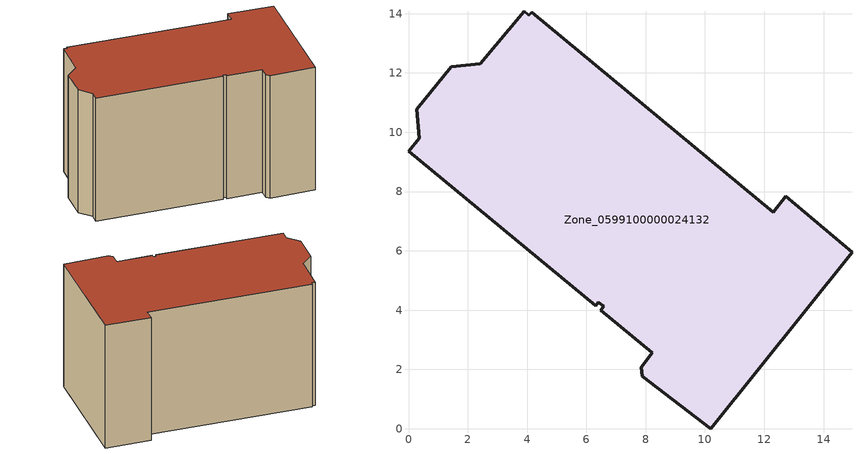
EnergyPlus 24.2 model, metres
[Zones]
Zone_0599100000024132
 floor ground (C_G): 4.16,14.04 12.3,7.3 12.72,7.85 14.96,5.95 10.2,0 7.89,1.78 7.85,2.07 8.23,2.56 6.48,4 6.58,4.12 6.41,4.26 6.31,4.14 0,9.36 0.36,9.79 0.27,10.78 1.44,12.21 2.42,12.3 3.9,14.08 4.05,13.95 z0
 wall outside (C_F): 1.44,12.21 0.27,10.78 0.36,9.79 0,9.36 6.31,4.14 6.41,4.26 6.58,4.12 6.48,4 8.23,2.56 7.85,2.07 7.89,1.78 10.2,0 14.96,5.95 12.72,7.85 12.3,7.3 4.16,14.04 4.05,13.95 3.9,14.08 2.42,12.3 1.44,12.21 z0:8.72
 roof outside (C_R): 6.41,4.26 6.58,4.12 6.48,4 8.23,2.56 7.85,2.07 7.89,1.78 10.2,0 14.96,5.95 12.72,7.85 12.3,7.3 4.16,14.04 4.05,13.95 3.9,14.08 2.42,12.3 1.44,12.21 0.27,10.78 0.36,9.79 0,9.36 6.31,4.14 z8.72
[BUILDING]
Pand.0599100000024132: North Axis=0; Terrain=City; Loads Convergence Tolerance Value=0.04; Temperature Convergence Tolerance Value=0.4; Solar Distribution=FullExterior; Maximum Number of Warmup Days=25; Minimum Number of Warmup Days=1
[Site:Location]
Rotterdam.The.Hague.AP_ZH_NLD Design_Conditions: Latitude=51.96; Longitude=4.45; Time Zone=1; Elevation=-4.5
[SITE:GROUNDTEMPERATURE:BUILDINGSURFACE]
18, 18, 18, 18, 18, 18, 18, 18, 18, 18, 18, 18
[MATERIAL] Thermal Absorptance=0.9; Solar Absorptance=0.7; Visible Absorptance=0.7
Name | Roughness | Thickness | Conductivity | Density | Specific Heat
G.D.1965 | MediumSmooth | 0.15 | 1 | 540 | 1210
F.D.1965 | Rough | 0.3 | 0.857143 | 1920 | 840
R.D.1965 | MediumRough | 0.2 | 0.08 | 1500 | 1000
[CONSTRUCTION]
C_G: G.D.1965
C_F: F.D.1965
C_R: R.D.1965
[ZONE]
Zone_0599100000024132: Type=1; Multiplier=1; Ceiling Height=Autocalculate; Volume=Autocalculate; Floor Area=autocalculate; Part of Total Floor Area=Yes
[ZONEINFILTRATION:DESIGNFLOWRATE]
Infil_Zone_0599100000024132: Zone or ZoneList or Space or SpaceList=Zone_0599100000024132; Schedule=AlwaysOn; Design Flow Rate Calculation Method=Flow/Area; Flow Rate per Floor Area=0.0042; Constant Term Coefficient=1; Temperature Term Coefficient=0; Velocity Term Coefficient=0; Velocity Squared Term Coefficient=0
[HVACTEMPLATE:ZONE:IDEALLOADSAIRSYSTEM]
Zone_0599100000024132: Maximum Heating Supply Air Temperature=50; Minimum Cooling Supply Air Temperature=13; Maximum Heating Supply Air Humidity Ratio=0.0156; Minimum Cooling Supply Air Humidity Ratio=0.0077; Heating Limit=NoLimit; Cooling Limit=NoLimit; Dehumidification Control Type=ConstantSensibleHeatRatio; Cooling Sensible Heat Ratio=0.7; Dehumidification Setpoint=60; Humidification Control Type=None; Humidification Setpoint=30; Outdoor Air Method=None; Outdoor Air Flow Rate per Person=0.00944; Outdoor Air Flow Rate per Zone Floor Area=0; Outdoor Air Flow Rate per Zone=0; Demand Controlled Ventilation Type=None; Outdoor Air Economizer Type=NoEconomizer; Heat Recovery Type=None; Sensible Heat Recovery Effectiveness=0.7; Latent Heat Recovery Effectiveness=0.65
[ZONECONTROL:THERMOSTAT]
ThermostatControl_Zone_0599100000024132: Zone or ZoneList=Zone_0599100000024132; Control Type Schedule=DualSetpointControlType; Control 1=Thermostat_Zone_0599100000024132; Temperature Difference Between Cutout And Setpoint=0
[THERMOSTATSETPOINT:DUALSETPOINT]
Thermostat_Zone_0599100000024132: Heating Setpoint Temperature Schedule=HeatingSetpoint_Zone_0599100000024132; Cooling Setpoint Temperature Schedule=CoolingSetpoint_Zone_0599100000024132
[SCHEDULE:COMPACT]
HeatingSetpoint_Zone_0599100000024132: Through: 12/31, For: AllDays, Until: 24:00, 21
CoolingSetpoint_Zone_0599100000024132: Through: 12/31, For: AllDays, Until: 24:00, 24
DualSetpointControlType: Through: 12/31, For: AllDays, Until: 24:00, 4
AlwaysOn: Through: 12/31, For: AllDays, Until: 24:00, 1
